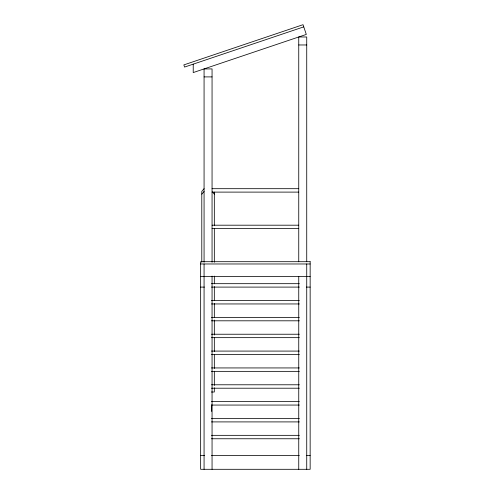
<?xml version="1.0" encoding="UTF-8"?>
<svg xmlns="http://www.w3.org/2000/svg" width="494" height="494" viewBox="0 0 494 494"><rect width="100%" height="100%" fill="white"/><g stroke="black" fill="none" stroke-linecap="round" stroke-linejoin="round"><path stroke-width="0.74" d="M204.071 188.689L201.787 191.406L201.787 262.246M201.787 194.154L204.071 191.444M303.761 26.861L184.577 67.067L183.848 64.905L303.032 24.7L306.311 34.426L193.222 72.575L193.222 64.152M298.747 44.966L306.731 44.966M204.071 76.903L212.056 76.903M212.056 188.689L298.747 188.689M212.056 192.11L298.747 192.11M212.056 225.196L298.747 225.196M212.056 228.617L298.747 228.617M200.644 263.975L310.152 263.975M200.644 276.523L310.152 276.523M211.444 283.68L299.358 283.68M200.644 287.1L204.448 287.1M211.444 287.1L299.358 287.1M306.348 287.1L310.152 287.1M211.444 300.531L299.358 300.531M211.444 303.952L299.358 303.952M211.444 317.383L299.358 317.383M211.444 320.804L299.358 320.804M211.444 334.234L299.358 334.234M211.444 337.655L299.358 337.655M211.444 351.086L299.358 351.086M211.444 354.507L299.358 354.507M211.444 367.937L299.358 367.937M211.444 371.358L299.358 371.358M211.444 384.783L299.358 384.783M211.444 388.21L299.358 388.21M211.383 392.008L214.334 392.008L214.334 387.753M211.444 401.634L299.358 401.634M211.444 405.061L299.358 405.061M211.444 418.486L299.358 418.486M211.444 421.907L299.358 421.907M211.444 435.338L299.358 435.338M211.444 438.758L299.358 438.758M200.644 455.61L204.504 455.61M211.444 455.61L299.358 455.61M306.299 455.61L310.152 455.61M212.506 191.987L214.334 194.154M306.731 261.764L306.731 36.982L298.747 36.982L298.747 261.764M306.731 263.975L306.731 469.3M298.747 276.418L298.747 469.3M214.334 192.092L214.334 225.721M214.334 228.364L214.334 262.246M214.334 276.103L214.334 283.803M214.334 286.539L214.334 300.741M214.334 303.477L214.334 317.685M214.334 319.995L214.334 335.043M214.334 337.353L214.334 351.561M214.334 354.284L214.334 368.505M214.334 371.222L214.334 385.444M212.056 262.215L212.056 68.919L204.071 68.919L204.071 262.215M212.056 276.097L212.056 469.3M211.679 404.994L211.679 411.465M204.071 263.975L204.071 469.3M310.152 261.697L200.644 261.697L200.644 469.3L310.152 469.3L310.152 261.697"/></g></svg>
